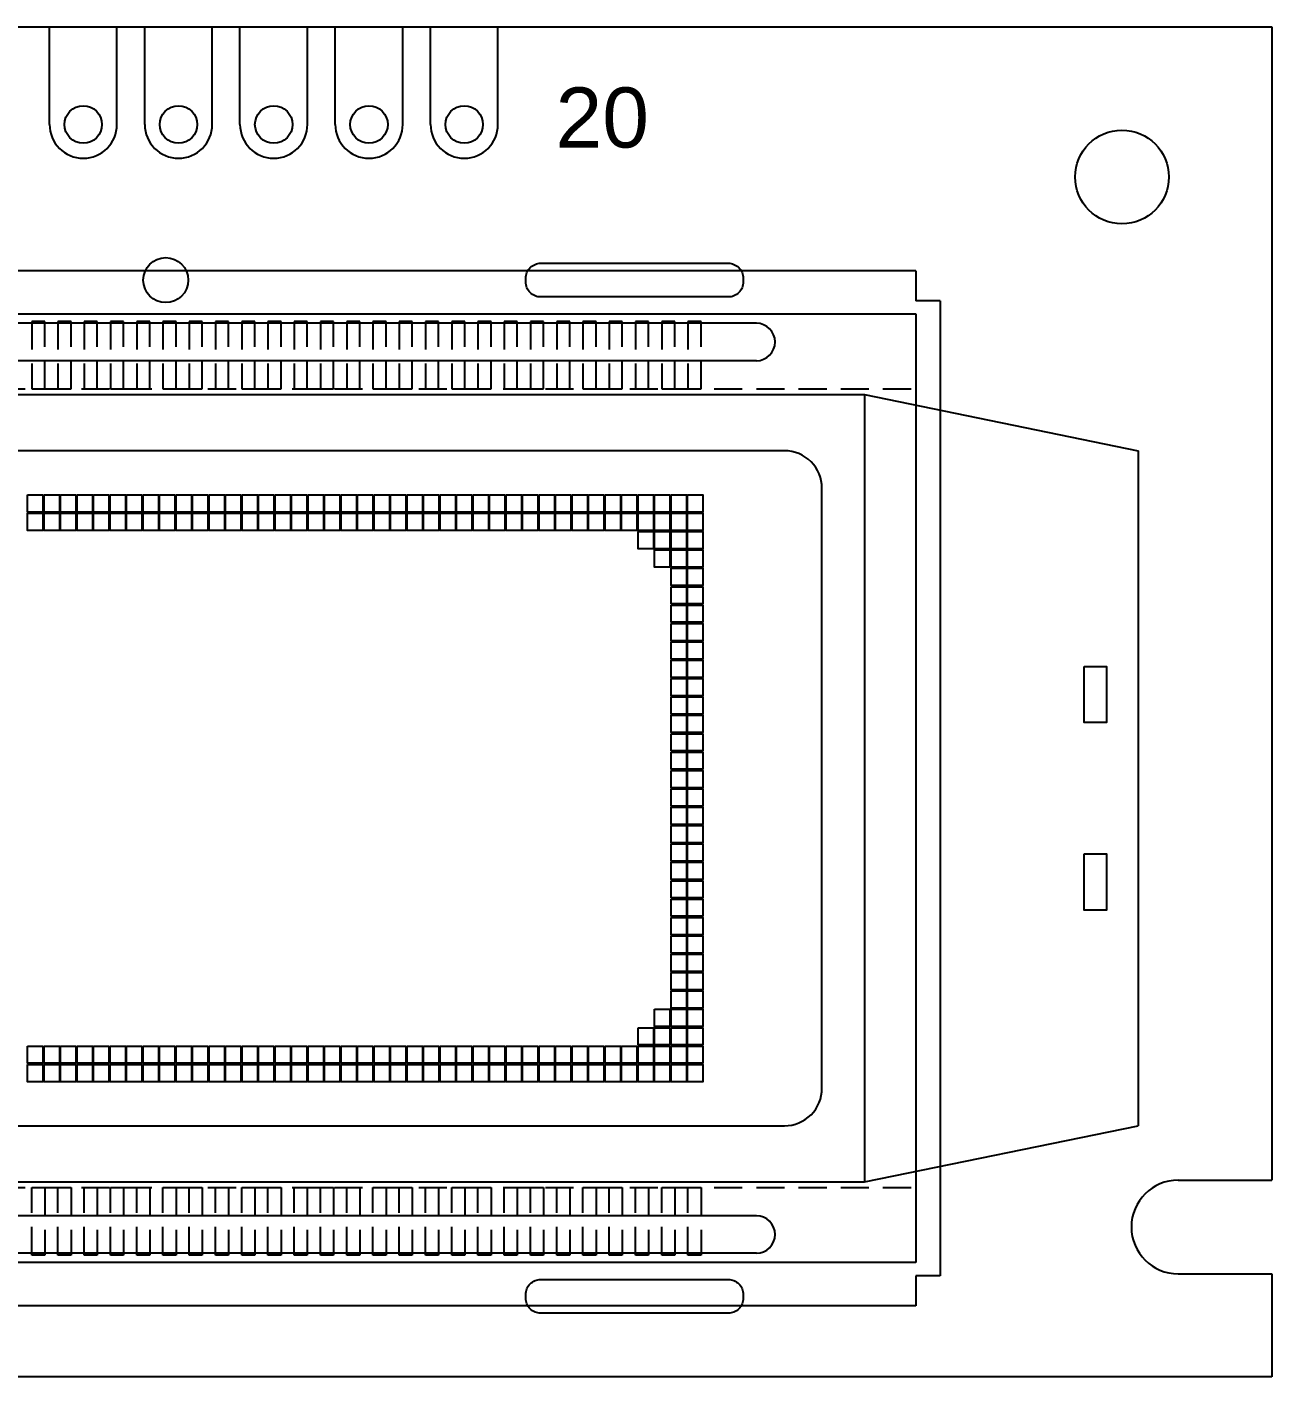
# Model space of a CAD drawing. Header units: millimetres. Extents: x 1251 to 1736, y 491 to 664.
# Drawn here: x 1702.52 to 1735.72, y 592.1 to 628.1 of the extents above; entities that cross this region are included whole.
import ezdxf

# ---------------------------------------------------------------- set-up
doc = ezdxf.new("R2010")
doc.units = ezdxf.units.MM
doc.header["$LTSCALE"] = 3
doc.linetypes.add('HIDDEN', pattern=[0.375, 0.25, -0.125])
for name, color, linetype in [('BEZ', 170, 'Continuous'), ('d', 4, 'Continuous'), ('PCB', 3, 'Continuous')]:
    doc.layers.add(name, color=color, linetype=linetype)
doc.styles.add('样式 3', font='')
doc.styles.get('样式 3').set_extended_font_data('FangSong_GB2312')

msp = doc.modelspace()

# ---------------------------------------------------------------- linework, layer by layer
for p, q in [((1703.123, 625.498), (1703.123, 628.098)), ((1704.923, 625.498), (1704.923, 628.098)), ((1705.663, 625.498), (1705.663, 628.098)), ((1707.463, 625.498), (1707.463, 628.098)), ((1708.203, 625.498), (1708.203, 628.098)), ((1710.003, 625.498), (1710.003, 628.098)), ((1710.743, 625.498), (1710.743, 628.098)), ((1712.543, 625.498), (1712.543, 628.098)), ((1713.283, 625.498), (1713.283, 628.098)), ((1715.083, 625.498), (1715.083, 628.098)), ((1661.223, 620.448), (1726.223, 620.448)), ((1726.223, 620.448), (1726.223, 595.148)), ((1726.223, 595.148), (1661.223, 595.148))]:
    msp.add_line(p, q)
at = {"linetype": 'HIDDEN'}
for p, q in [((1661.223, 618.448), (1726.223, 618.448)), ((1661.223, 597.148), (1726.223, 597.148))]:
    msp.add_line(p, q, dxfattribs=at)
at = {"color": 2}
for p, q in [((1661.553, 618.298), (1724.853, 618.298)), ((1724.853, 618.298), (1724.853, 597.298)), ((1724.853, 618.298), (1732.153, 616.798)), ((1732.153, 616.798), (1732.153, 598.798)), ((1724.853, 597.298), (1732.153, 598.798)), ((1661.553, 597.298), (1724.853, 597.298))]:
    msp.add_line(p, q, dxfattribs=at)
at = {"linetype": 'HIDDEN'}
for points in [[(1702.648, 620.248), (1702.648, 618.448), (1702.998, 618.448), (1702.998, 620.248)], [(1703.348, 620.248), (1703.348, 618.448), (1703.698, 618.448), (1703.698, 620.248)], [(1704.048, 620.248), (1704.048, 618.448), (1704.398, 618.448), (1704.398, 620.248)], [(1704.748, 620.248), (1704.748, 618.448), (1705.098, 618.448), (1705.098, 620.248)], [(1705.448, 620.248), (1705.448, 618.448), (1705.798, 618.448), (1705.798, 620.248)], [(1706.148, 620.248), (1706.148, 618.448), (1706.498, 618.448), (1706.498, 620.248)], [(1706.848, 620.248), (1706.848, 618.448), (1707.198, 618.448), (1707.198, 620.248)], [(1707.548, 620.248), (1707.548, 618.448), (1707.898, 618.448), (1707.898, 620.248)], [(1708.248, 620.248), (1708.248, 618.448), (1708.598, 618.448), (1708.598, 620.248)], [(1708.948, 620.248), (1708.948, 618.448), (1709.298, 618.448), (1709.298, 620.248)], [(1709.648, 620.248), (1709.648, 618.448), (1709.998, 618.448), (1709.998, 620.248)], [(1710.348, 620.248), (1710.348, 618.448), (1710.698, 618.448), (1710.698, 620.248)], [(1711.048, 620.248), (1711.048, 618.448), (1711.398, 618.448), (1711.398, 620.248)], [(1711.748, 620.248), (1711.748, 618.448), (1712.098, 618.448), (1712.098, 620.248)], [(1712.448, 620.248), (1712.448, 618.448), (1712.798, 618.448), (1712.798, 620.248)], [(1713.148, 620.248), (1713.148, 618.448), (1713.498, 618.448), (1713.498, 620.248)], [(1713.848, 620.248), (1713.848, 618.448), (1714.198, 618.448), (1714.198, 620.248)], [(1714.548, 620.248), (1714.548, 618.448), (1714.898, 618.448), (1714.898, 620.248)], [(1715.248, 620.248), (1715.248, 618.448), (1715.598, 618.448), (1715.598, 620.248)], [(1715.948, 620.248), (1715.948, 618.448), (1716.298, 618.448), (1716.298, 620.248)], [(1716.648, 620.248), (1716.648, 618.448), (1716.998, 618.448), (1716.998, 620.248)], [(1717.348, 620.248), (1717.348, 618.448), (1717.698, 618.448), (1717.698, 620.248)], [(1718.048, 620.248), (1718.048, 618.448), (1718.398, 618.448), (1718.398, 620.248)], [(1718.748, 620.248), (1718.748, 618.448), (1719.098, 618.448), (1719.098, 620.248)], [(1719.448, 620.248), (1719.448, 618.448), (1719.798, 618.448), (1719.798, 620.248)], [(1720.148, 620.248), (1720.148, 618.448), (1720.498, 618.448), (1720.498, 620.248)], [(1702.648, 595.348), (1702.648, 597.148), (1702.998, 597.148), (1702.998, 595.348)], [(1703.348, 595.348), (1703.348, 597.148), (1703.698, 597.148), (1703.698, 595.348)], [(1704.048, 595.348), (1704.048, 597.148), (1704.398, 597.148), (1704.398, 595.348)], [(1704.748, 595.348), (1704.748, 597.148), (1705.098, 597.148), (1705.098, 595.348)], [(1705.448, 595.348), (1705.448, 597.148), (1705.798, 597.148), (1705.798, 595.348)], [(1706.148, 595.348), (1706.148, 597.148), (1706.498, 597.148), (1706.498, 595.348)], [(1706.848, 595.348), (1706.848, 597.148), (1707.198, 597.148), (1707.198, 595.348)], [(1707.548, 595.348), (1707.548, 597.148), (1707.898, 597.148), (1707.898, 595.348)], [(1708.248, 595.348), (1708.248, 597.148), (1708.598, 597.148), (1708.598, 595.348)], [(1708.948, 595.348), (1708.948, 597.148), (1709.298, 597.148), (1709.298, 595.348)], [(1709.648, 595.348), (1709.648, 597.148), (1709.998, 597.148), (1709.998, 595.348)], [(1710.348, 595.348), (1710.348, 597.148), (1710.698, 597.148), (1710.698, 595.348)], [(1711.048, 595.348), (1711.048, 597.148), (1711.398, 597.148), (1711.398, 595.348)], [(1711.748, 595.348), (1711.748, 597.148), (1712.098, 597.148), (1712.098, 595.348)], [(1712.448, 595.348), (1712.448, 597.148), (1712.798, 597.148), (1712.798, 595.348)], [(1713.148, 595.348), (1713.148, 597.148), (1713.498, 597.148), (1713.498, 595.348)], [(1713.848, 595.348), (1713.848, 597.148), (1714.198, 597.148), (1714.198, 595.348)], [(1714.548, 595.348), (1714.548, 597.148), (1714.898, 597.148), (1714.898, 595.348)], [(1715.248, 595.348), (1715.248, 597.148), (1715.598, 597.148), (1715.598, 595.348)], [(1715.948, 595.348), (1715.948, 597.148), (1716.298, 597.148), (1716.298, 595.348)], [(1716.648, 595.348), (1716.648, 597.148), (1716.998, 597.148), (1716.998, 595.348)], [(1717.348, 595.348), (1717.348, 597.148), (1717.698, 597.148), (1717.698, 595.348)], [(1718.048, 595.348), (1718.048, 597.148), (1718.398, 597.148), (1718.398, 595.348)], [(1718.748, 595.348), (1718.748, 597.148), (1719.098, 597.148), (1719.098, 595.348)], [(1719.448, 595.348), (1719.448, 597.148), (1719.798, 597.148), (1719.798, 595.348)], [(1720.148, 595.348), (1720.148, 597.148), (1720.498, 597.148), (1720.498, 595.348)]]:
    msp.add_lwpolyline(points, close=True, dxfattribs=at)
for points in [[(1702.538, 615.623), (1702.948, 615.623), (1702.948, 615.163), (1702.538, 615.163)], [(1702.978, 615.623), (1703.388, 615.623), (1703.388, 615.163), (1702.978, 615.163)], [(1703.418, 615.623), (1703.828, 615.623), (1703.828, 615.163), (1703.418, 615.163)], [(1703.858, 615.623), (1704.268, 615.623), (1704.268, 615.163), (1703.858, 615.163)], [(1704.298, 615.623), (1704.708, 615.623), (1704.708, 615.163), (1704.298, 615.163)], [(1704.738, 615.623), (1705.148, 615.623), (1705.148, 615.163), (1704.738, 615.163)], [(1705.178, 615.623), (1705.588, 615.623), (1705.588, 615.163), (1705.178, 615.163)], [(1705.618, 615.623), (1706.028, 615.623), (1706.028, 615.163), (1705.618, 615.163)], [(1706.058, 615.623), (1706.468, 615.623), (1706.468, 615.163), (1706.058, 615.163)], [(1706.498, 615.623), (1706.908, 615.623), (1706.908, 615.163), (1706.498, 615.163)], [(1706.938, 615.623), (1707.348, 615.623), (1707.348, 615.163), (1706.938, 615.163)], [(1707.378, 615.623), (1707.788, 615.623), (1707.788, 615.163), (1707.378, 615.163)], [(1707.818, 615.623), (1708.228, 615.623), (1708.228, 615.163), (1707.818, 615.163)], [(1708.258, 615.623), (1708.668, 615.623), (1708.668, 615.163), (1708.258, 615.163)], [(1708.698, 615.623), (1709.108, 615.623), (1709.108, 615.163), (1708.698, 615.163)], [(1709.138, 615.623), (1709.548, 615.623), (1709.548, 615.163), (1709.138, 615.163)], [(1709.578, 615.623), (1709.988, 615.623), (1709.988, 615.163), (1709.578, 615.163)], [(1710.018, 615.623), (1710.428, 615.623), (1710.428, 615.163), (1710.018, 615.163)], [(1710.458, 615.623), (1710.868, 615.623), (1710.868, 615.163), (1710.458, 615.163)], [(1710.898, 615.623), (1711.308, 615.623), (1711.308, 615.163), (1710.898, 615.163)], [(1711.338, 615.623), (1711.748, 615.623), (1711.748, 615.163), (1711.338, 615.163)], [(1711.778, 615.623), (1712.188, 615.623), (1712.188, 615.163), (1711.778, 615.163)], [(1712.218, 615.623), (1712.628, 615.623), (1712.628, 615.163), (1712.218, 615.163)], [(1712.658, 615.623), (1713.068, 615.623), (1713.068, 615.163), (1712.658, 615.163)], [(1713.098, 615.623), (1713.508, 615.623), (1713.508, 615.163), (1713.098, 615.163)], [(1713.538, 615.623), (1713.948, 615.623), (1713.948, 615.163), (1713.538, 615.163)], [(1713.978, 615.623), (1714.388, 615.623), (1714.388, 615.163), (1713.978, 615.163)], [(1714.418, 615.623), (1714.828, 615.623), (1714.828, 615.163), (1714.418, 615.163)], [(1714.858, 615.623), (1715.268, 615.623), (1715.268, 615.163), (1714.858, 615.163)], [(1715.298, 615.623), (1715.708, 615.623), (1715.708, 615.163), (1715.298, 615.163)], [(1715.738, 615.623), (1716.148, 615.623), (1716.148, 615.163), (1715.738, 615.163)], [(1716.178, 615.623), (1716.588, 615.623), (1716.588, 615.163), (1716.178, 615.163)], [(1716.618, 615.623), (1717.028, 615.623), (1717.028, 615.163), (1716.618, 615.163)], [(1717.058, 615.623), (1717.468, 615.623), (1717.468, 615.163), (1717.058, 615.163)], [(1717.498, 615.623), (1717.908, 615.623), (1717.908, 615.163), (1717.498, 615.163)], [(1717.938, 615.623), (1718.348, 615.623), (1718.348, 615.163), (1717.938, 615.163)], [(1718.378, 615.623), (1718.788, 615.623), (1718.788, 615.163), (1718.378, 615.163)], [(1718.818, 615.623), (1719.228, 615.623), (1719.228, 615.163), (1718.818, 615.163)], [(1719.258, 615.623), (1719.668, 615.623), (1719.668, 615.163), (1719.258, 615.163)], [(1719.698, 615.623), (1720.108, 615.623), (1720.108, 615.163), (1719.698, 615.163)], [(1720.138, 615.623), (1720.548, 615.623), (1720.548, 615.163), (1720.138, 615.163)], [(1702.538, 615.133), (1702.948, 615.133), (1702.948, 614.673), (1702.538, 614.673)], [(1702.978, 615.133), (1703.388, 615.133), (1703.388, 614.673), (1702.978, 614.673)], [(1703.418, 615.133), (1703.828, 615.133), (1703.828, 614.673), (1703.418, 614.673)], [(1703.858, 615.133), (1704.268, 615.133), (1704.268, 614.673), (1703.858, 614.673)], [(1704.298, 615.133), (1704.708, 615.133), (1704.708, 614.673), (1704.298, 614.673)], [(1704.738, 615.133), (1705.148, 615.133), (1705.148, 614.673), (1704.738, 614.673)], [(1705.178, 615.133), (1705.588, 615.133), (1705.588, 614.673), (1705.178, 614.673)], [(1705.618, 615.133), (1706.028, 615.133), (1706.028, 614.673), (1705.618, 614.673)], [(1706.058, 615.133), (1706.468, 615.133), (1706.468, 614.673), (1706.058, 614.673)], [(1706.498, 615.133), (1706.908, 615.133), (1706.908, 614.673), (1706.498, 614.673)], [(1706.938, 615.133), (1707.348, 615.133), (1707.348, 614.673), (1706.938, 614.673)], [(1707.378, 615.133), (1707.788, 615.133), (1707.788, 614.673), (1707.378, 614.673)], [(1707.818, 615.133), (1708.228, 615.133), (1708.228, 614.673), (1707.818, 614.673)], [(1708.258, 615.133), (1708.668, 615.133), (1708.668, 614.673), (1708.258, 614.673)], [(1708.698, 615.133), (1709.108, 615.133), (1709.108, 614.673), (1708.698, 614.673)], [(1709.138, 615.133), (1709.548, 615.133), (1709.548, 614.673), (1709.138, 614.673)], [(1709.578, 615.133), (1709.988, 615.133), (1709.988, 614.673), (1709.578, 614.673)], [(1710.018, 615.133), (1710.428, 615.133), (1710.428, 614.673), (1710.018, 614.673)], [(1710.458, 615.133), (1710.868, 615.133), (1710.868, 614.673), (1710.458, 614.673)], [(1710.898, 615.133), (1711.308, 615.133), (1711.308, 614.673), (1710.898, 614.673)], [(1711.338, 615.133), (1711.748, 615.133), (1711.748, 614.673), (1711.338, 614.673)], [(1711.778, 615.133), (1712.188, 615.133), (1712.188, 614.673), (1711.778, 614.673)], [(1712.218, 615.133), (1712.628, 615.133), (1712.628, 614.673), (1712.218, 614.673)], [(1712.658, 615.133), (1713.068, 615.133), (1713.068, 614.673), (1712.658, 614.673)], [(1713.098, 615.133), (1713.508, 615.133), (1713.508, 614.673), (1713.098, 614.673)], [(1713.538, 615.133), (1713.948, 615.133), (1713.948, 614.673), (1713.538, 614.673)], [(1713.978, 615.133), (1714.388, 615.133), (1714.388, 614.673), (1713.978, 614.673)], [(1714.418, 615.133), (1714.828, 615.133), (1714.828, 614.673), (1714.418, 614.673)], [(1714.858, 615.133), (1715.268, 615.133), (1715.268, 614.673), (1714.858, 614.673)], [(1715.298, 615.133), (1715.708, 615.133), (1715.708, 614.673), (1715.298, 614.673)], [(1715.738, 615.133), (1716.148, 615.133), (1716.148, 614.673), (1715.738, 614.673)], [(1716.178, 615.133), (1716.588, 615.133), (1716.588, 614.673), (1716.178, 614.673)], [(1716.618, 615.133), (1717.028, 615.133), (1717.028, 614.673), (1716.618, 614.673)], [(1717.058, 615.133), (1717.468, 615.133), (1717.468, 614.673), (1717.058, 614.673)], [(1717.498, 615.133), (1717.908, 615.133), (1717.908, 614.673), (1717.498, 614.673)], [(1717.938, 615.133), (1718.348, 615.133), (1718.348, 614.673), (1717.938, 614.673)], [(1718.378, 615.133), (1718.788, 615.133), (1718.788, 614.673), (1718.378, 614.673)], [(1718.818, 615.133), (1719.228, 615.133), (1719.228, 614.673), (1718.818, 614.673)], [(1719.258, 615.133), (1719.668, 615.133), (1719.668, 614.673), (1719.258, 614.673)], [(1719.698, 615.133), (1720.108, 615.133), (1720.108, 614.673), (1719.698, 614.673)], [(1720.138, 615.133), (1720.548, 615.133), (1720.548, 614.673), (1720.138, 614.673)], [(1718.818, 614.643), (1719.228, 614.643), (1719.228, 614.183), (1718.818, 614.183)], [(1719.258, 614.643), (1719.668, 614.643), (1719.668, 614.183), (1719.258, 614.183)], [(1719.698, 614.643), (1720.108, 614.643), (1720.108, 614.183), (1719.698, 614.183)], [(1720.138, 614.643), (1720.548, 614.643), (1720.548, 614.183), (1720.138, 614.183)], [(1719.258, 614.153), (1719.668, 614.153), (1719.668, 613.693), (1719.258, 613.693)], [(1719.698, 614.153), (1720.108, 614.153), (1720.108, 613.693), (1719.698, 613.693)], [(1720.138, 614.153), (1720.548, 614.153), (1720.548, 613.693), (1720.138, 613.693)], [(1719.698, 613.663), (1720.108, 613.663), (1720.108, 613.203), (1719.698, 613.203)], [(1720.138, 613.663), (1720.548, 613.663), (1720.548, 613.203), (1720.138, 613.203)], [(1719.698, 613.173), (1720.108, 613.173), (1720.108, 612.713), (1719.698, 612.713)], [(1720.138, 613.173), (1720.548, 613.173), (1720.548, 612.713), (1720.138, 612.713)], [(1719.698, 612.683), (1720.108, 612.683), (1720.108, 612.223), (1719.698, 612.223)], [(1720.138, 612.683), (1720.548, 612.683), (1720.548, 612.223), (1720.138, 612.223)], [(1719.698, 612.193), (1720.108, 612.193), (1720.108, 611.733), (1719.698, 611.733)], [(1720.138, 612.193), (1720.548, 612.193), (1720.548, 611.733), (1720.138, 611.733)], [(1719.698, 611.703), (1720.108, 611.703), (1720.108, 611.243), (1719.698, 611.243)], [(1720.138, 611.703), (1720.548, 611.703), (1720.548, 611.243), (1720.138, 611.243)], [(1719.698, 611.213), (1720.108, 611.213), (1720.108, 610.753), (1719.698, 610.753)], [(1720.138, 611.213), (1720.548, 611.213), (1720.548, 610.753), (1720.138, 610.753)], [(1719.698, 610.723), (1720.108, 610.723), (1720.108, 610.263), (1719.698, 610.263)], [(1720.138, 610.723), (1720.548, 610.723), (1720.548, 610.263), (1720.138, 610.263)], [(1719.698, 610.233), (1720.108, 610.233), (1720.108, 609.773), (1719.698, 609.773)], [(1720.138, 610.233), (1720.548, 610.233), (1720.548, 609.773), (1720.138, 609.773)], [(1719.698, 609.743), (1720.108, 609.743), (1720.108, 609.283), (1719.698, 609.283)], [(1720.138, 609.743), (1720.548, 609.743), (1720.548, 609.283), (1720.138, 609.283)], [(1719.698, 609.253), (1720.108, 609.253), (1720.108, 608.793), (1719.698, 608.793)], [(1720.138, 609.253), (1720.548, 609.253), (1720.548, 608.793), (1720.138, 608.793)], [(1719.698, 608.763), (1720.108, 608.763), (1720.108, 608.303), (1719.698, 608.303)], [(1720.138, 608.763), (1720.548, 608.763), (1720.548, 608.303), (1720.138, 608.303)], [(1719.698, 608.273), (1720.108, 608.273), (1720.108, 607.813), (1719.698, 607.813)], [(1720.138, 608.273), (1720.548, 608.273), (1720.548, 607.813), (1720.138, 607.813)], [(1719.698, 607.783), (1720.108, 607.783), (1720.108, 607.323), (1719.698, 607.323)], [(1720.138, 607.783), (1720.548, 607.783), (1720.548, 607.323), (1720.138, 607.323)], [(1719.698, 607.293), (1720.108, 607.293), (1720.108, 606.833), (1719.698, 606.833)], [(1720.138, 607.293), (1720.548, 607.293), (1720.548, 606.833), (1720.138, 606.833)], [(1719.698, 606.803), (1720.108, 606.803), (1720.108, 606.343), (1719.698, 606.343)], [(1720.138, 606.803), (1720.548, 606.803), (1720.548, 606.343), (1720.138, 606.343)], [(1719.698, 606.313), (1720.108, 606.313), (1720.108, 605.853), (1719.698, 605.853)], [(1720.138, 606.313), (1720.548, 606.313), (1720.548, 605.853), (1720.138, 605.853)], [(1719.698, 605.823), (1720.108, 605.823), (1720.108, 605.363), (1719.698, 605.363)], [(1720.138, 605.823), (1720.548, 605.823), (1720.548, 605.363), (1720.138, 605.363)], [(1719.698, 605.333), (1720.108, 605.333), (1720.108, 604.873), (1719.698, 604.873)], [(1720.138, 605.333), (1720.548, 605.333), (1720.548, 604.873), (1720.138, 604.873)], [(1719.698, 604.843), (1720.108, 604.843), (1720.108, 604.383), (1719.698, 604.383)], [(1720.138, 604.843), (1720.548, 604.843), (1720.548, 604.383), (1720.138, 604.383)], [(1719.698, 604.353), (1720.108, 604.353), (1720.108, 603.893), (1719.698, 603.893)], [(1720.138, 604.353), (1720.548, 604.353), (1720.548, 603.893), (1720.138, 603.893)], [(1719.698, 603.863), (1720.108, 603.863), (1720.108, 603.403), (1719.698, 603.403)], [(1720.138, 603.863), (1720.548, 603.863), (1720.548, 603.403), (1720.138, 603.403)], [(1719.698, 603.373), (1720.108, 603.373), (1720.108, 602.913), (1719.698, 602.913)], [(1720.138, 603.373), (1720.548, 603.373), (1720.548, 602.913), (1720.138, 602.913)], [(1719.698, 602.883), (1720.108, 602.883), (1720.108, 602.423), (1719.698, 602.423)], [(1720.138, 602.883), (1720.548, 602.883), (1720.548, 602.423), (1720.138, 602.423)], [(1719.698, 602.393), (1720.108, 602.393), (1720.108, 601.933), (1719.698, 601.933)], [(1720.138, 602.393), (1720.548, 602.393), (1720.548, 601.933), (1720.138, 601.933)], [(1719.258, 601.903), (1719.668, 601.903), (1719.668, 601.443), (1719.258, 601.443)], [(1719.698, 601.903), (1720.108, 601.903), (1720.108, 601.443), (1719.698, 601.443)], [(1720.138, 601.903), (1720.548, 601.903), (1720.548, 601.443), (1720.138, 601.443)], [(1718.818, 601.413), (1719.228, 601.413), (1719.228, 600.953), (1718.818, 600.953)], [(1719.258, 601.413), (1719.668, 601.413), (1719.668, 600.953), (1719.258, 600.953)], [(1719.698, 601.413), (1720.108, 601.413), (1720.108, 600.953), (1719.698, 600.953)], [(1720.138, 601.413), (1720.548, 601.413), (1720.548, 600.953), (1720.138, 600.953)], [(1702.538, 600.923), (1702.948, 600.923), (1702.948, 600.463), (1702.538, 600.463)], [(1702.978, 600.923), (1703.388, 600.923), (1703.388, 600.463), (1702.978, 600.463)], [(1703.418, 600.923), (1703.828, 600.923), (1703.828, 600.463), (1703.418, 600.463)], [(1703.858, 600.923), (1704.268, 600.923), (1704.268, 600.463), (1703.858, 600.463)], [(1704.298, 600.923), (1704.708, 600.923), (1704.708, 600.463), (1704.298, 600.463)], [(1704.738, 600.923), (1705.148, 600.923), (1705.148, 600.463), (1704.738, 600.463)], [(1705.178, 600.923), (1705.588, 600.923), (1705.588, 600.463), (1705.178, 600.463)], [(1705.618, 600.923), (1706.028, 600.923), (1706.028, 600.463), (1705.618, 600.463)], [(1706.058, 600.923), (1706.468, 600.923), (1706.468, 600.463), (1706.058, 600.463)], [(1706.498, 600.923), (1706.908, 600.923), (1706.908, 600.463), (1706.498, 600.463)], [(1706.938, 600.923), (1707.348, 600.923), (1707.348, 600.463), (1706.938, 600.463)], [(1707.378, 600.923), (1707.788, 600.923), (1707.788, 600.463), (1707.378, 600.463)], [(1707.818, 600.923), (1708.228, 600.923), (1708.228, 600.463), (1707.818, 600.463)], [(1708.258, 600.923), (1708.668, 600.923), (1708.668, 600.463), (1708.258, 600.463)], [(1708.698, 600.923), (1709.108, 600.923), (1709.108, 600.463), (1708.698, 600.463)], [(1709.138, 600.923), (1709.548, 600.923), (1709.548, 600.463), (1709.138, 600.463)], [(1709.578, 600.923), (1709.988, 600.923), (1709.988, 600.463), (1709.578, 600.463)], [(1710.018, 600.923), (1710.428, 600.923), (1710.428, 600.463), (1710.018, 600.463)], [(1710.458, 600.923), (1710.868, 600.923), (1710.868, 600.463), (1710.458, 600.463)], [(1710.898, 600.923), (1711.308, 600.923), (1711.308, 600.463), (1710.898, 600.463)], [(1711.338, 600.923), (1711.748, 600.923), (1711.748, 600.463), (1711.338, 600.463)], [(1711.778, 600.923), (1712.188, 600.923), (1712.188, 600.463), (1711.778, 600.463)], [(1712.218, 600.923), (1712.628, 600.923), (1712.628, 600.463), (1712.218, 600.463)], [(1712.658, 600.923), (1713.068, 600.923), (1713.068, 600.463), (1712.658, 600.463)], [(1713.098, 600.923), (1713.508, 600.923), (1713.508, 600.463), (1713.098, 600.463)], [(1713.538, 600.923), (1713.948, 600.923), (1713.948, 600.463), (1713.538, 600.463)], [(1713.978, 600.923), (1714.388, 600.923), (1714.388, 600.463), (1713.978, 600.463)], [(1714.418, 600.923), (1714.828, 600.923), (1714.828, 600.463), (1714.418, 600.463)], [(1714.858, 600.923), (1715.268, 600.923), (1715.268, 600.463), (1714.858, 600.463)], [(1715.298, 600.923), (1715.708, 600.923), (1715.708, 600.463), (1715.298, 600.463)], [(1715.738, 600.923), (1716.148, 600.923), (1716.148, 600.463), (1715.738, 600.463)], [(1716.178, 600.923), (1716.588, 600.923), (1716.588, 600.463), (1716.178, 600.463)], [(1716.618, 600.923), (1717.028, 600.923), (1717.028, 600.463), (1716.618, 600.463)], [(1717.058, 600.923), (1717.468, 600.923), (1717.468, 600.463), (1717.058, 600.463)], [(1717.498, 600.923), (1717.908, 600.923), (1717.908, 600.463), (1717.498, 600.463)], [(1717.938, 600.923), (1718.348, 600.923), (1718.348, 600.463), (1717.938, 600.463)], [(1718.378, 600.923), (1718.788, 600.923), (1718.788, 600.463), (1718.378, 600.463)], [(1718.818, 600.923), (1719.228, 600.923), (1719.228, 600.463), (1718.818, 600.463)], [(1719.258, 600.923), (1719.668, 600.923), (1719.668, 600.463), (1719.258, 600.463)], [(1719.698, 600.923), (1720.108, 600.923), (1720.108, 600.463), (1719.698, 600.463)], [(1720.138, 600.923), (1720.548, 600.923), (1720.548, 600.463), (1720.138, 600.463)], [(1702.538, 600.433), (1702.948, 600.433), (1702.948, 599.973), (1702.538, 599.973)], [(1702.978, 600.433), (1703.388, 600.433), (1703.388, 599.973), (1702.978, 599.973)], [(1703.418, 600.433), (1703.828, 600.433), (1703.828, 599.973), (1703.418, 599.973)], [(1703.858, 600.433), (1704.268, 600.433), (1704.268, 599.973), (1703.858, 599.973)], [(1704.298, 600.433), (1704.708, 600.433), (1704.708, 599.973), (1704.298, 599.973)], [(1704.738, 600.433), (1705.148, 600.433), (1705.148, 599.973), (1704.738, 599.973)], [(1705.178, 600.433), (1705.588, 600.433), (1705.588, 599.973), (1705.178, 599.973)], [(1705.618, 600.433), (1706.028, 600.433), (1706.028, 599.973), (1705.618, 599.973)], [(1706.058, 600.433), (1706.468, 600.433), (1706.468, 599.973), (1706.058, 599.973)], [(1706.498, 600.433), (1706.908, 600.433), (1706.908, 599.973), (1706.498, 599.973)], [(1706.938, 600.433), (1707.348, 600.433), (1707.348, 599.973), (1706.938, 599.973)], [(1707.378, 600.433), (1707.788, 600.433), (1707.788, 599.973), (1707.378, 599.973)], [(1707.818, 600.433), (1708.228, 600.433), (1708.228, 599.973), (1707.818, 599.973)], [(1708.258, 600.433), (1708.668, 600.433), (1708.668, 599.973), (1708.258, 599.973)], [(1708.698, 600.433), (1709.108, 600.433), (1709.108, 599.973), (1708.698, 599.973)], [(1709.138, 600.433), (1709.548, 600.433), (1709.548, 599.973), (1709.138, 599.973)], [(1709.578, 600.433), (1709.988, 600.433), (1709.988, 599.973), (1709.578, 599.973)], [(1710.018, 600.433), (1710.428, 600.433), (1710.428, 599.973), (1710.018, 599.973)], [(1710.458, 600.433), (1710.868, 600.433), (1710.868, 599.973), (1710.458, 599.973)], [(1710.898, 600.433), (1711.308, 600.433), (1711.308, 599.973), (1710.898, 599.973)], [(1711.338, 600.433), (1711.748, 600.433), (1711.748, 599.973), (1711.338, 599.973)], [(1711.778, 600.433), (1712.188, 600.433), (1712.188, 599.973), (1711.778, 599.973)], [(1712.218, 600.433), (1712.628, 600.433), (1712.628, 599.973), (1712.218, 599.973)], [(1712.658, 600.433), (1713.068, 600.433), (1713.068, 599.973), (1712.658, 599.973)], [(1713.098, 600.433), (1713.508, 600.433), (1713.508, 599.973), (1713.098, 599.973)], [(1713.538, 600.433), (1713.948, 600.433), (1713.948, 599.973), (1713.538, 599.973)], [(1713.978, 600.433), (1714.388, 600.433), (1714.388, 599.973), (1713.978, 599.973)], [(1714.418, 600.433), (1714.828, 600.433), (1714.828, 599.973), (1714.418, 599.973)], [(1714.858, 600.433), (1715.268, 600.433), (1715.268, 599.973), (1714.858, 599.973)], [(1715.298, 600.433), (1715.708, 600.433), (1715.708, 599.973), (1715.298, 599.973)], [(1715.738, 600.433), (1716.148, 600.433), (1716.148, 599.973), (1715.738, 599.973)], [(1716.178, 600.433), (1716.588, 600.433), (1716.588, 599.973), (1716.178, 599.973)], [(1716.618, 600.433), (1717.028, 600.433), (1717.028, 599.973), (1716.618, 599.973)], [(1717.058, 600.433), (1717.468, 600.433), (1717.468, 599.973), (1717.058, 599.973)], [(1717.498, 600.433), (1717.908, 600.433), (1717.908, 599.973), (1717.498, 599.973)], [(1717.938, 600.433), (1718.348, 600.433), (1718.348, 599.973), (1717.938, 599.973)], [(1718.378, 600.433), (1718.788, 600.433), (1718.788, 599.973), (1718.378, 599.973)], [(1718.818, 600.433), (1719.228, 600.433), (1719.228, 599.973), (1718.818, 599.973)], [(1719.258, 600.433), (1719.668, 600.433), (1719.668, 599.973), (1719.258, 599.973)], [(1719.698, 600.433), (1720.108, 600.433), (1720.108, 599.973), (1719.698, 599.973)], [(1720.138, 600.433), (1720.548, 600.433), (1720.548, 599.973), (1720.138, 599.973)]]:
    msp.add_lwpolyline(points, close=True)
for centre in [(1704.023, 625.498), (1706.563, 625.498), (1709.103, 625.498), (1711.643, 625.498), (1714.183, 625.498)]:
    msp.add_arc(centre, 0.9, 180, 0)
at = {"layer": 'BEZ'}
for p, q in [((1726.223, 621.598), (1661.223, 621.598)), ((1726.223, 621.598), (1726.223, 620.798)), ((1726.873, 620.798), (1726.223, 620.798)), ((1726.873, 620.798), (1726.873, 594.798)), ((1721.973, 620.198), (1665.473, 620.198)), ((1721.973, 619.198), (1665.473, 619.198)), ((1721.973, 596.398), (1665.473, 596.398)), ((1721.973, 595.398), (1665.473, 595.398)), ((1726.223, 594.798), (1726.223, 593.998)), ((1726.873, 594.798), (1726.223, 594.798)), ((1726.223, 593.998), (1661.223, 593.998))]:
    msp.add_line(p, q, dxfattribs=at)
msp.add_lwpolyline([(1722.723, 616.798), (1664.723, 616.798, 0.414214), (1663.723, 615.798), (1663.723, 599.798, 0.414214), (1664.723, 598.798), (1722.723, 598.798, 0.414214), (1723.723, 599.798), (1723.723, 615.798, 0.414214)], format="xyb", close=True, dxfattribs=at)
for centre in [(1721.973, 619.698), (1721.973, 595.898)]:
    msp.add_arc(centre, 0.5, 270, 90, dxfattribs=at)
at = {"layer": 'PCB'}
for p, q in [((1655.723, 628.098), (1735.723, 628.098)), ((1735.723, 628.098), (1735.723, 597.348)), ((1733.223, 597.348), (1735.723, 597.348)), ((1733.223, 594.848), (1735.723, 594.848)), ((1735.723, 594.848), (1735.723, 592.098)), ((1735.723, 592.098), (1655.723, 592.098))]:
    msp.add_line(p, q, dxfattribs=at)
for points in [[(1716.223, 621.798), (1721.223, 621.798, -0.414214), (1721.623, 621.398), (1721.623, 621.298, -0.414214), (1721.223, 620.898), (1716.223, 620.898, -0.414214), (1715.823, 621.298), (1715.823, 621.398, -0.414214)], [(1716.223, 594.698), (1721.223, 594.698, -0.414214), (1721.623, 594.298), (1721.623, 594.198, -0.414214), (1721.223, 593.798), (1716.223, 593.798, -0.414214), (1715.823, 594.198), (1715.823, 594.298, -0.414214)]]:
    msp.add_lwpolyline(points, format="xyb", close=True, dxfattribs=at)
for points in [[(1730.713, 611.048), (1731.313, 611.048), (1731.313, 609.548), (1730.713, 609.548)], [(1730.713, 606.048), (1731.313, 606.048), (1731.313, 604.548), (1730.713, 604.548)]]:
    msp.add_lwpolyline(points, close=True, dxfattribs=at)
for centre, radius in [((1704.023, 625.498), 0.5), ((1706.563, 625.498), 0.5), ((1709.103, 625.498), 0.5), ((1711.643, 625.498), 0.5), ((1714.183, 625.498), 0.5), ((1731.723, 624.098), 1.25), ((1706.223, 621.348), 0.6)]:
    msp.add_circle(centre, radius, dxfattribs=at)
msp.add_arc((1733.223, 596.098), 1.25, 90, 270, dxfattribs=at)

# ---------------------------------------------------------------- texts
at = {"layer": 'd', "color": 0, "lineweight": 0, "insert": (1716.618, 626.486), "char_height": 1.60341, "width": 55.74827, "attachment_point": 1, "style": '样式 3'}
msp.add_mtext('{\\fArial|b0|i0|c0|p34;20}', dxfattribs=at)

doc.saveas('drawing.dxf')
